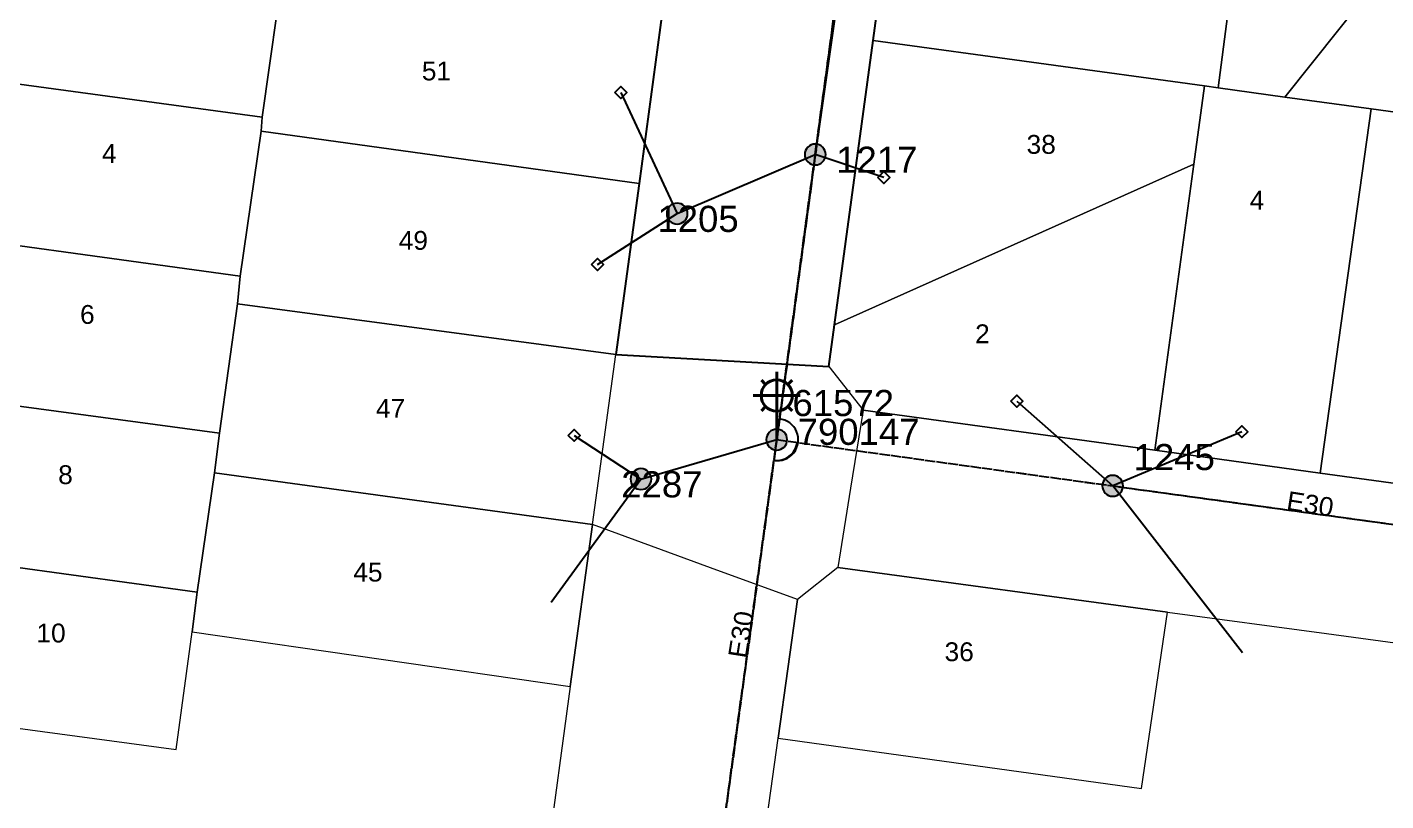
# Model space of a CAD drawing. Header units: metres. Extents: x 308227 to 308844, y 6250515 to 6251122.
# Drawn here: x 308484.8 to 308614.7, y 6250651.2 to 6250725.1 of the extents above; entities that cross this region are included whole.
import ezdxf
from ezdxf.enums import TextEntityAlignment as Align

# ---------------------------------------------------------------- set-up
doc = ezdxf.new("R2010")
doc.units = ezdxf.units.M
doc.linetypes.add('Cable Exist OH', pattern=[1, 1, 0])
doc.layers.get('0').update_dxf_attribs({"color": 6})
doc.layers.add('Cadastre Land Parcels_SP_EXT', color=9, linetype='Continuous', lineweight=5)
doc.layers.add('Cadastre Roads_SP_EXT', color=9, linetype='Continuous', lineweight=5)
for name, color, linetype in [('Equip_SP_SL_EXT', 7, 'Continuous'), ('Mains_HV_EXT', 7, 'Continuous'), ('Mains_LV_EXT', 7, 'Continuous'), ('Mains_SL_EXT', 7, 'Continuous'), ('OH_Details_SP_MISC', 7, 'Continuous'), ('Services_SP_EXT', 7, 'Continuous'), ('SupportsOH_SP_TR_HV_LV_SL_EXT', 7, 'Continuous')]:
    doc.layers.add(name, color=color, linetype=linetype)
doc.layers.add('Features_HIDE', color=1, linetype='Continuous', plot=False)
doc.layers.get('0').freeze()
doc.styles.add('iecARIAL', font='arial.ttf', dxfattribs={"height": 2})
doc.styles.add('POLE_LABEL', font='arial.ttf')
doc.styles.get("Standard").update_dxf_attribs({"font": 'arial.ttf'})

# ---------------------------------------------------------------- blocks, each defined once
blk = doc.blocks.new('SL_LANTERN_EXT')
at = {"lineweight": 40}
for p, q in [((-1.46, 5.68), (-1.06, 5.28)), ((0, 1.97), (0, 6.47)), ((1.46, 5.68), (1.06, 5.28)), ((-2.25, 4.22), (2.25, 4.22)), ((-1.46, 2.76), (-1.06, 3.16)), ((0, 0), (0, 2.72)), ((1.46, 2.76), (1.06, 3.16))]:
    blk.add_line(p, q, dxfattribs=at)
blk.add_circle((0, 4.22), 1.5, dxfattribs=at)
at = {"style": 'iecARIAL', "flags": 8}
blk.add_attdef('ASSET_NUM', (1.5, 1.5), '', height=2.5, dxfattribs=at)
for tag, p, height, flags in [('CONSTRUCTED_VOLTAGE', (0.98, -0.65), 0.2, 9), ('CONTROL_TYPE', (0.98, -0.85), 0.2, 9), ('LANTERN_PURPOSE', (0.98, -1.05), 0.2, 9), ('LANTERN_TYPE', (0.98, -1.25), 0.2, 9), ('NO_PHASES', (0.98, -1.45), 0.2, 9), ('LNUMBER', (2.18, -3.25), 2.5, 8), ('OPERATING_VOLTAGE', (0.98, -1.65), 0.2, 9), ('ORIENTATION', (0.98, -1.85), 0.2, 9), ('OWNED_BY', (0.98, -2.05), 0.2, 9), ('STATE', (0.98, -2.25), 0.2, 9), ('USAGE', (0.98, -2.45), 0.2, 9), ('CEXIST', (0.98, -2.65), 0.2, 9), ('CNEW', (0.98, -2.85), 0.2, 9), ('CNUMBER', (0.98, -3.05), 0.2, 9), ('CREMOVE', (0.98, -3.25), 0.2, 9), ('CREPLACE', (0.98, -3.45), 0.2, 9), ('LKINGHEIGHT', (0.98, -3.65), 0.2, 9), ('LBRACKET', (0.98, -3.85), 0.2, 9), ('LBRACKETVOCAB', (0.98, -4.05), 0.2, 9), ('LCATEGORY', (0.98, -4.25), 0.2, 9), ('LCHARGE1', (0.98, -4.45), 0.2, 9), ('LCHARGE1PERCENT', (0.98, -4.65), 0.2, 9), ('LCHARGE2', (0.98, -4.85), 0.2, 9), ('LCHARGE2PERCENT', (0.98, -5.05), 0.2, 9), ('LCHARGE3', (0.98, -5.25), 0.2, 9), ('LCHARGE3PERCENT', (0.98, -5.45), 0.2, 9), ('LEXIST', (0.98, -5.65), 0.2, 9), ('LLAMP', (0.98, -5.85), 0.2, 9), ('LLAMPVOCAB', (0.98, -6.05), 0.2, 9), ('LMAST', (0.98, -6.25), 0.2, 9), ('LMASTVOCAB', (0.98, -6.45), 0.2, 9), ('LNEW', (0.98, -6.65), 0.2, 9), ('LANTNUMBER', (0.98, -6.85), 0.2, 9), ('LOUTREACH', (0.98, -7.25), 0.2, 9), ('LOUTREACHVOCAB', (0.98, -7.45), 0.2, 9), ('LRATECODE', (0.98, -7.65), 0.2, 9), ('LREMOVE', (0.98, -7.85), 0.2, 9), ('STREETNAME', (0.98, -9.25), 0.2, 9), ('LREPLACE', (0.98, -8.05), 0.2, 9), ('LTYPE', (0.98, -8.25), 0.2, 9), ('LTYPEVOCAB', (0.98, -8.45), 0.2, 9), ('LEGEND', (0.98, -8.65), 0.2, 9), ('LOCATION', (0.98, -8.85), 0.2, 9), ('NOTES', (0.98, -9.05), 0.2, 9), ('SUBURB', (0.98, -9.45), 0.2, 1)]:
    blk.add_attdef(tag, p, '', height=height, dxfattribs=dict(flags=flags))
blk = doc.blocks.new('CCP_EXT')
at = {"flags": 9}
for tag, p in [('LEGEND', (0, -1.4)), ('STATE', (0, -1.8)), ('LIFE_SUPPORT', (0, -1.6)), ('NOTES', (0, -2))]:
    blk.add_attdef(tag, text='', height=0.2, dxfattribs=at).set_placement(p, align=Align.MIDDLE_LEFT)
blk.add_wipeout([(0, 0.57), (0.57, 0), (0, -0.57), (-0.57, 0)])
blk.add_lwpolyline([(-0.57, 0), (0, 0.57), (0.57, 0), (0, -0.57), (-0.57, 0)])
at = {"flags": 1}
blk.add_attdef('Z', (0, 0), '', height=0.2, dxfattribs=at)
at = {"flags": 9}
for tag, p in [('CCP_TYPE', (0, 0)), ('CONSTRUCTED_VOLTAGE', (0, -0.2)), ('OPERATING_VOLTAGE', (0, -0.6)), ('ORIENTATION', (0, -0.8)), ('OWNED_BY', (0, -1)), ('NO_PHASES', (0, -0.4)), ('USAGE', (0, -1.2))]:
    blk.add_attdef(tag, text='', height=0.2, dxfattribs=at).set_placement(p, align=Align.MIDDLE_LEFT)
blk = doc.blocks.new('POLE_EXT')
blk.add_hatch(color=256).paths.add_polyline_path([(-1, 0, 1), (1, 0, 1)])
blk.add_lwpolyline([(-1, 0, 1), (1, 0, 1)], format="xyb", close=True)
for tag, height, flags, p in [('pNumber', 2.5, 8, (-17.84, 2.07)), ('OWNED_BY', 0.2, 9, (1.35, -0.4)), ('SPECIAL_USE', 0.2, 9, (1.35, -0.8)), ('STATE', 0.2, 9, (1.35, -1)), ('PARENT', 0.2, 9, (1.35, -0.6)), ('USAGE', 0.2, 9, (1.35, -1.2)), ('cLV', 0.2, 9, (1.35, -1.4)), ('hDepth', 0.2, 9, (1.35, -1.6)), ('hDia', 0.2, 9, (1.35, -1.8)), ('cHV', 0.2, 9, (1.35, -2)), ('LBRACKET', 0.2, 9, (1.35, -2.2)), ('LExisting', 0.2, 9, (1.35, -2.4)), ('LANTNUMBER', 0.2, 9, (1.35, -2.6)), ('cLinedev', 0.2, 9, (1.35, -3.4)), ('pExisting', 0.2, 9, (1.35, -3.8)), ('LOther', 0.2, 9, (1.35, -2.8)), ('LRemove', 0.2, 9, (1.35, -3)), ('LEGEND', 0.2, 9, (1.35, -3.2)), ('LOCATION', 0.2, 9, (1.35, -3.6)), ('pFooting', 0.2, 9, (1.35, -4.4)), ('pNew', 0.2, 9, (1.35, -4.6)), ('pRelocate', 0.2, 9, (1.35, -5)), ('pRemove', 0.2, 9, (1.35, -5.2)), ('PFNUMBER', 0.2, 9, (1.35, -4)), ('NEWPFNUMBER', 0.2, 9, (1.35, -4.2)), ('pReplace', 0.2, 9, (1.35, -5.4)), ('pStay', 0.2, 9, (1.35, -5.6)), ('pType', 0.2, 9, (1.35, -5.8)), ('cspan', 0.2, 9, (1.35, -6)), ('STREETNAME', 0.2, 9, (1.35, -6.2)), ('SUBURB', 0.2, 9, (1.35, -6.4)), ('OPERATED_BY', 0.2, 9, (1.36, -7.01)), ('NOTES', 0.2, 9, (1.35, -6.6)), ('MAINTAINED_BY', 0.2, 9, (1.36, -6.81))]:
    blk.add_attdef(tag, text='', height=height, dxfattribs=dict(flags=flags)).set_placement(p, align=Align.MIDDLE_LEFT)
at = {"style": 'POLE_LABEL'}
for tag, height, flags, p in [('ASSET_NUM', 2.5, 8, (2, 2)), ('STRUCTURE_PLANT_NUMBER', 0.2, 9, (1.35, 0.03)), ('STREET_CODE', 0.2, 9, (1.35, -0.2))]:
    blk.add_attdef(tag, text='', height=height, dxfattribs=dict(at, flags=flags)).set_placement(p, align=Align.MIDDLE_LEFT)
at = {"flags": 1}
blk.add_attdef('Z', (1.35, -7.33), '', height=0.2, dxfattribs=at)

msp = doc.modelspace()

# ---------------------------------------------------------------- linework, layer by layer
at = {"layer": 'Cadastre Land Parcels_SP_EXT', "linetype": 'Continuous'}
for points in [[(308628.56, 6250748.01), (308627.86, 6250748.71), (308627.22, 6250749.46), (308626.64, 6250750.26), (308626.13, 6250751.11), (308625.7, 6250752), (308625.33, 6250752.91), (308625.05, 6250753.86), (308624.84, 6250754.83), (308624.71, 6250755.81), (308624.66, 6250756.79), (308624.7, 6250757.78), (308624.81, 6250758.76), (308602.24, 6250746.45), (308601.74, 6250743.13), (308600.32, 6250732.34), (308598.62, 6250719.35), (308604.99, 6250718.47), (308628.56, 6250748.01)], [(308640.13, 6250745.37), (308639.2, 6250745.13), (308638.26, 6250744.97), (308637.31, 6250744.88), (308636.36, 6250744.87), (308635.41, 6250744.93), (308634.46, 6250745.07), (308633.53, 6250745.28), (308632.62, 6250745.57), (308631.74, 6250745.92), (308630.89, 6250746.35), (308630.07, 6250746.84), (308629.29, 6250747.4), (308628.56, 6250748.01), (308604.99, 6250718.47), (308613.26, 6250717.33), (308628.78, 6250715.19), (308640.13, 6250745.37)], [(308509.39, 6250731.62), (308491.19, 6250734.08), (308473.17, 6250736.51), (308471.11, 6250721.46), (308507.26, 6250716.54), (308509.39, 6250731.62)], [(308600.32, 6250732.34), (308567.44, 6250737.1), (308565.65, 6250723.88), (308597.33, 6250719.53), (308598.62, 6250719.35), (308600.32, 6250732.34)], [(308545.53, 6250726.76), (308509.39, 6250731.62), (308507.26, 6250716.54), (308507.15, 6250715.21), (308543.29, 6250710.19), (308545.53, 6250726.76)], [(308596.3, 6250712.04), (308597.33, 6250719.53), (308565.65, 6250723.88), (308561.97, 6250696.7), (308596.3, 6250712.04)], [(308507.26, 6250716.54), (308471.11, 6250721.46), (308469.04, 6250706.31), (308505.17, 6250701.35), (308507.15, 6250715.21), (308507.26, 6250716.54)], [(308598.62, 6250719.35), (308597.33, 6250719.53), (308596.3, 6250712.04), (308592.57, 6250684.69), (308608.39, 6250682.51), (308613.26, 6250717.33), (308604.99, 6250718.47), (308598.62, 6250719.35)], [(308628.78, 6250715.19), (308613.26, 6250717.33), (308608.39, 6250682.51), (308623.99, 6250680.37), (308628.78, 6250715.19)], [(308543.29, 6250710.19), (308507.15, 6250715.21), (308505.17, 6250701.35), (308504.9, 6250698.69), (308541.05, 6250693.86), (308543.29, 6250710.19)], [(308596.3, 6250712.04), (308561.97, 6250696.7), (308561.43, 6250692.7), (308564.7, 6250688.52), (308592.57, 6250684.69), (308596.3, 6250712.04)], [(308505.17, 6250701.35), (308469.04, 6250706.31), (308466.96, 6250691.22), (308503.18, 6250686.32), (308504.9, 6250698.69), (308505.17, 6250701.35)], [(308541.05, 6250693.86), (308504.9, 6250698.69), (308503.18, 6250686.32), (308502.7, 6250682.55), (308538.83, 6250677.59), (308541.05, 6250693.86)], [(308502.7, 6250682.55), (308503.18, 6250686.32), (308466.96, 6250691.22), (308464.89, 6250676.09), (308501.06, 6250671.14), (308502.7, 6250682.55)], [(308538.83, 6250677.59), (308502.7, 6250682.55), (308501.06, 6250671.14), (308500.57, 6250667.33), (308536.7, 6250662.11), (308538.83, 6250677.59)], [(308501.06, 6250671.14), (308464.89, 6250676.09), (308462.82, 6250660.97), (308499.03, 6250656.07), (308500.57, 6250667.33), (308501.06, 6250671.14)], [(308593.8, 6250669.22), (308562.28, 6250673.48), (308558.43, 6250670.42), (308556.59, 6250657.17), (308591.31, 6250652.34), (308593.8, 6250669.22)]]:
    msp.add_lwpolyline(points, close=True, dxfattribs=at)
at = {"layer": 'Cadastre Roads_SP_EXT', "linetype": 'Continuous'}
msp.add_lwpolyline([(308554.33, 6250640.9), (308556.59, 6250657.17), (308558.43, 6250670.42), (308558.43, 6250670.42), (308550.12, 6250673.46), (308538.83, 6250677.59), (308536.7, 6250662.11), (308534.43, 6250645.35)], dxfattribs=at)
at = {"layer": 'Mains_HV_EXT', "color": 7, "linetype": 'Cable Exist OH'}
msp.add_lwpolyline([(308564.92, 6250748.34), (308556.44, 6250685.71)], dxfattribs=at)
at = {"layer": 'Mains_HV_EXT', "linetype": 'Cable Exist OH'}
msp.add_lwpolyline([(308556.44, 6250685.71), (308551.09, 6250646.76), (308546.55, 6250613.9), (308542.6, 6250585.76)], dxfattribs=at)
at = {"layer": 'Mains_HV_EXT', "linetype": 'Continuous'}
msp.add_lwpolyline([(308556.16, 6250683.73, 0.418918), (308558.39, 6250685.44)], format="xyb", dxfattribs=at)
at = {"layer": 'Mains_LV_EXT', "color": 7, "linetype": 'Cable Exist OH'}
msp.add_lwpolyline([(308564.77, 6250748), (308560.12, 6250712.97)], dxfattribs=at)
at = {"layer": 'Mains_LV_EXT', "linetype": 'Cable Exist OH'}
for points in [[(308560.12, 6250712.97), (308556.44, 6250685.71)], [(308556.44, 6250685.71), (308551.09, 6250646.76)], [(308556.44, 6250685.71), (308588.55, 6250681.29)], [(308588.55, 6250681.29), (308620.28, 6250676.93)]]:
    msp.add_lwpolyline(points, dxfattribs=at)
at = {"layer": 'Mains_LV_EXT', "linetype": 'Continuous'}
msp.add_lwpolyline([(308556.16, 6250683.73, 1.035764), (308556.7, 6250687.69)], format="xyb", dxfattribs=at)
at = {"layer": 'Mains_SL_EXT', "linetype": 'Cable Exist OH'}
msp.add_lwpolyline([(308546.57, 6250613.99), (308551.09, 6250646.76), (308556.44, 6250685.71)], dxfattribs=at)
at = {"layer": 'OH_Details_SP_MISC', "color": 7, "linetype": 'Continuous', "flags": 128}
msp.add_lwpolyline([(308568.17, 6250772.43), (308565.05, 6250747.56), (308560.1, 6250712.97)], dxfattribs=at)
at = {"layer": 'Services_SP_EXT'}
for points in [[(308546.92, 6250707.32), (308560.12, 6250712.97)], [(308543.46, 6250681.94), (308556.44, 6250685.71)], [(308534.87, 6250670.18), (308543.46, 6250681.94)], [(308600.95, 6250665.32), (308588.55, 6250681.29)]]:
    msp.add_lwpolyline(points, dxfattribs=at)

# ---------------------------------------------------------------- block references
at = {"layer": 'Equip_SP_SL_EXT'}
ref = msp.add_blockref('SL_LANTERN_EXT', (308556.44, 6250685.71), dxfattribs=at)
ref.add_attrib('ASSET_NUM', '61572', dxfattribs={"layer": '0', "height": 2.5, "style": 'iecARIAL'}).set_placement((308557.94, 6250687.21), align=Align.BOTTOM_LEFT)
at = {"layer": 'SupportsOH_SP_TR_HV_LV_SL_EXT'}
ref = msp.add_blockref('POLE_EXT', (308546.92, 6250707.32), dxfattribs=at)
ref.add_attrib('ASSET_NUM', '1205', dxfattribs={"layer": '0', "height": 2.5, "rotation": 359.9389, "style": 'POLE_LABEL'}).set_placement((308548.92, 6250708.07), align=Align.TOP_CENTER)
ref = msp.add_blockref('POLE_EXT', (308556.44, 6250685.71), dxfattribs=at)
ref.add_attrib('ASSET_NUM', '790147', dxfattribs={"layer": '0', "height": 2.5, "rotation": 359.9613, "style": 'POLE_LABEL'}).set_placement((308558.44, 6250686.46), align=Align.MIDDLE_LEFT)
ref = msp.add_blockref('POLE_EXT', (308588.55, 6250681.29), dxfattribs=at)
ref.add_attrib('ASSET_NUM', '1245', dxfattribs={"layer": '0', "height": 2.5, "rotation": 0.0927, "style": 'POLE_LABEL'}).set_placement((308590.55, 6250682.04), align=Align.BOTTOM_LEFT)
ref = msp.add_blockref('POLE_EXT', (308543.46, 6250681.94), dxfattribs=at)
ref.add_attrib('ASSET_NUM', '2287', dxfattribs={"layer": '0', "height": 2.5, "style": 'POLE_LABEL'}).set_placement((308545.46, 6250682.69), align=Align.TOP_CENTER)

# ---------------------------------------------------------------- texts
at = {"layer": 'Cadastre Land Parcels_SP_EXT'}
for s, p in [('51', (308522.52, 6250720.06)), ('4', (308491.94, 6250712.17)), ('38', (308580.32, 6250713.04)), ('4', (308601.64, 6250707.7)), ('49', (308520.31, 6250703.86)), ('6', (308489.85, 6250696.78)), ('2', (308575.4, 6250694.93)), ('47', (308518.13, 6250687.8)), ('8', (308487.76, 6250681.46)), ('45', (308515.97, 6250672.14)), ('10', (308485.68, 6250666.32)), ('36', (308572.48, 6250664.53))]:
    msp.add_text(s, height=1.8, dxfattribs=at).set_placement(p)
at = {"layer": 'Mains_LV_EXT'}
for rotation, p in [(351.0501, (308605.08, 6250679.02)), (81.0885, (308553.56, 6250664.73))]:
    msp.add_text('E30', height=1.8, rotation=rotation, dxfattribs=at).set_placement(p)

# ---------------------------------------------------------------- next in the draw order: block references
at = {"layer": 'Services_SP_EXT'}
for p in [(308541.54, 6250718.89), (308566.67, 6250710.77), (308539.3, 6250702.46), (308579.4, 6250689.39), (308537.07, 6250686.12), (308600.9, 6250686.47)]:
    msp.add_blockref('CCP_EXT', p, dxfattribs=at)

# ---------------------------------------------------------------- next in the draw order: linework, layer by layer
at = {"layer": 'Cadastre Roads_SP_EXT', "linetype": 'Continuous'}
msp.add_lwpolyline([(308592.57, 6250684.69), (308564.7, 6250688.52), (308563.5, 6250681.06), (308562.28, 6250673.48), (308593.8, 6250669.22), (308608.98, 6250667.16), (308623.98, 6250665.12), (308639.02, 6250663.12), (308665.99, 6250659.48), (308667.09, 6250666.93), (308668.18, 6250674.29), (308639.7, 6250678.21), (308623.99, 6250680.37), (308608.39, 6250682.51), (308592.57, 6250684.69)], close=True, dxfattribs=at)
at = {"layer": 'Features_HIDE', "linetype": 'Continuous'}
msp.add_lwpolyline([(308568.9, 6250747.88), (308571.34, 6250765.93), (308561.91, 6250761.05), (308549.34, 6250754.55), (308547.62, 6250741.84), (308547.5, 6250741.04), (308545.53, 6250726.76), (308543.29, 6250710.19), (308541.05, 6250693.86), (308549.52, 6250693.38), (308561.43, 6250692.7), (308561.97, 6250696.7), (308565.65, 6250723.88), (308567.44, 6250737.1), (308568.9, 6250747.88)], close=True, dxfattribs=at)
at = {"layer": 'Mains_HV_EXT', "linetype": 'Cable Exist OH'}
msp.add_lwpolyline([(308556.44, 6250685.71), (308682.27, 6250668.4)], dxfattribs=at)
at = {"layer": 'Mains_SL_EXT', "linetype": 'Cable Exist OH'}
for points in [[(308556.44, 6250685.71), (308560.12, 6250712.97), (308564.9, 6250748.24), (308567.83, 6250768.52)], [(308556.44, 6250685.71), (308588.55, 6250681.29), (308620.28, 6250676.93)]]:
    msp.add_lwpolyline(points, dxfattribs=at)
at = {"layer": 'Services_SP_EXT'}
for points in [[(308541.54, 6250718.89), (308546.92, 6250707.32)], [(308566.67, 6250710.77), (308560.12, 6250712.97)], [(308539.3, 6250702.46), (308546.92, 6250707.32)], [(308579.4, 6250689.39), (308588.55, 6250681.29)], [(308537.07, 6250686.12), (308543.46, 6250681.94)], [(308600.9, 6250686.47), (308588.55, 6250681.29)]]:
    msp.add_lwpolyline(points, dxfattribs=at)

# ---------------------------------------------------------------- next in the draw order: block references
at = {"layer": 'SupportsOH_SP_TR_HV_LV_SL_EXT'}
ref = msp.add_blockref('POLE_EXT', (308560.12, 6250712.97), dxfattribs=at)
ref.add_attrib('ASSET_NUM', '1217', dxfattribs={"layer": '0', "height": 2.5, "style": 'POLE_LABEL'}).set_placement((308562.12, 6250713.72), align=Align.TOP_LEFT)

doc.saveas('drawing.dxf')
